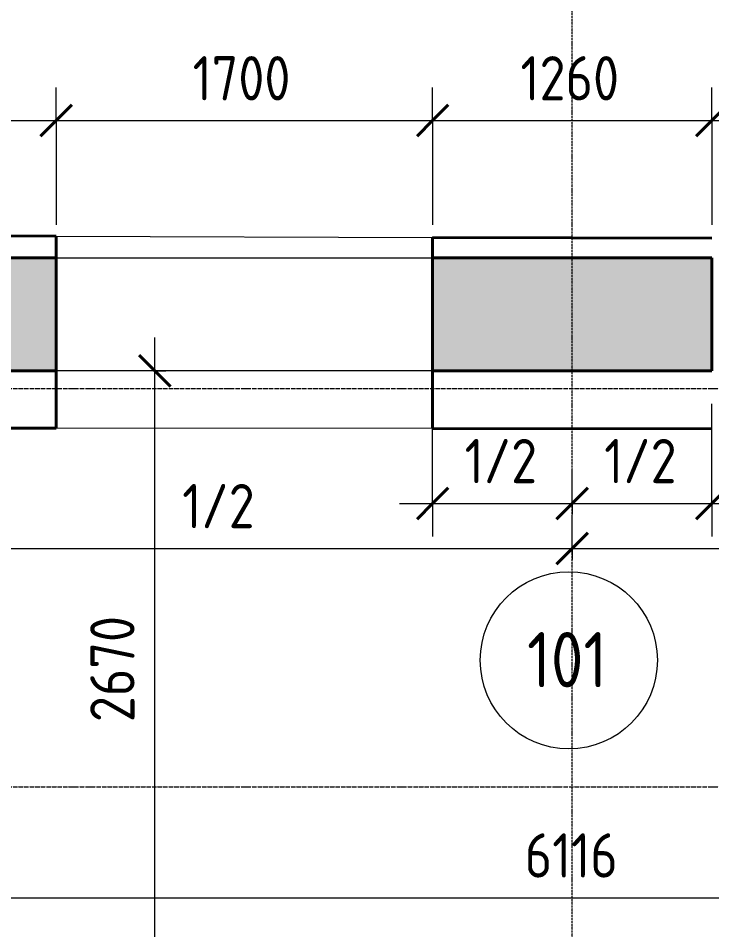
# Model space of a CAD drawing. Header units: millimetres. Extents: x -11886 to 68941, y -8130 to 45506.
# Drawn here: x 22621 to 25752, y -339 to 3779 of the extents above; entities that cross this region are included whole.
import ezdxf

# ---------------------------------------------------------------- set-up
doc = ezdxf.new("R2010")
doc.units = ezdxf.units.MM
doc.linetypes.add('ADSK_Линия сетки', pattern=[25, 20, -2.5, 0, -2.5])
doc.linetypes.add('ADSK_Осевая', pattern=[14, 10, -2, 0, -2])
doc.layers.add('Линии', color=7, linetype='Continuous', lineweight=9, true_color=0x00a600)
doc.layers.add('Стены разрез', color=7, linetype='Continuous', lineweight=40, true_color=0xbb5389)
for name, color, linetype, lineweight in [('Марки помещений', 7, 'Continuous', 20), ('Оси', 7, 'Continuous', 9), ('Размеры', 7, 'Continuous', 9), ('Размеры-100', 7, 'Continuous', 9), ('Стены', 7, 'Continuous', 18), ('Стены наружные', 7, 'Continuous', 18)]:
    doc.layers.add(name, color=color, linetype=linetype, lineweight=lineweight)
doc.styles.add('GOST Common_1', font='GOST_Common.ttf', dxfattribs={"width": 0.9, "height": 200})
doc.styles.add('GOST Common_2', font='GOST_Common.ttf', dxfattribs={"width": 0.9, "height": 250})
doc.dimstyles.new('ADSK_Основной_2_мм_Округление_до_1_мм_2', dxfattribs={"dimscale": 304.8, "dimtxt": 201.142999, "dimasz": 0.463911, "dimexe": 0.492126, "dimexo": 0.492126, "dimgap": 0.098425, "dimtad": 1, "dimdec": 0, "dimdsep": 46, "dimtxsty": 'GOST Common_1', "dimblk1": 'OBLIQUE', "dimblk2": 'OBLIQUE', "dimsah": 1, "dimcen": 0.09, "dimdle": 0.492126, "dimazin": 2, "dimtfac": 1, "dimtdec": 4, "dimtix": 1, "dimtmove": 0, "dimatfit": 3, "dimfxl": 1, "dimtvp": 1, "dimtolj": 1, "dimtzin": 0, "dimlwd": 20, "dimlwe": 20, "dimarcsym": 2})
doc.dimstyles.new('ADSK_Основной_2_мм_Округление_до_1_мм_3', dxfattribs={"dimscale": 304.8, "dimtxt": 201.142999, "dimasz": 0.463911, "dimexe": 0.492126, "dimexo": 0.492126, "dimgap": 0.098425, "dimtad": 1, "dimdec": 0, "dimdsep": 46, "dimtxsty": 'GOST Common_1', "dimblk1": 'OBLIQUE', "dimblk2": 'OBLIQUE', "dimsah": 1, "dimcen": 0.09, "dimdle": 0.492126, "dimazin": 2, "dimtfac": 1, "dimtdec": 4, "dimtix": 1, "dimtmove": 0, "dimatfit": 3, "dimfxl": 1, "dimtvp": 1, "dimtolj": 1, "dimtzin": 0, "dimlwd": 20, "dimlwe": 20, "dimarcsym": 2})

# ---------------------------------------------------------------- blocks, each defined once
blk = doc.blocks.new('Существующие стены 1 эт - Существующие стены 1 эт-653793-01 План 1-го этажа кладочный')
at = {"layer": 'Стены', "color": 243, "true_color": 0xbb5389}
for p, q in [((22792.4, 2795), (24492.4, 2789.3)), ((22792.4, 2795), (22792.4, 2696.5)), ((24492.4, 2696.5), (24492.4, 2789.3)), ((22792.4, 2186.5), (22792.4, 1926.7)), ((24492.4, 1925.5), (24492.4, 2186.5)), ((24492.4, 1925.5), (22792.4, 1926.7))]:
    blk.add_line(p, q, dxfattribs=at)
at = {"layer": 'Стены разрез'}
for p, q in [((22792.4, 2795), (21765.6, 2798.4)), ((22792.4, 1926.7), (22792.4, 2795)), ((25752.4, 2785), (24492.4, 2789.3)), ((24492.4, 1925.5), (24492.4, 2789.3)), ((22792.4, 1926.7), (21703.7, 1927.5)), ((25752.4, 1924.7), (24492.4, 1925.5))]:
    blk.add_line(p, q, dxfattribs=at)
blk = doc.blocks.new('ADSK_Марка_Помещение_ОдноЗначение - Номер-247393-01 План 1-го этажа кладочный')
at = {"layer": 'Марки помещений'}
blk.add_circle((0, 0), 4, dxfattribs=at)
blk = doc.blocks.new('DIMBLOCK396-01 План 1-го этажа кладочный')
at = {"layer": 'Размеры-100', "lineweight": 20, "transparency": 16777216}
for p, q in [((21763.7, 3316.9), (21763.7, 3466.9)), ((22792.4, 3316.9), (22792.4, 3466.9)), ((21763.7, 3316.9), (22792.4, 3316.9)), ((21763.7, 3316.9), (21763.7, 3006.5)), ((22792.4, 3316.9), (22792.4, 2846.5))]:
    blk.add_line(p, q, dxfattribs=at)
at = {"layer": 'Размеры-100', "lineweight": 40, "transparency": 16777216}
for p, q in [((21763.7, 3316.9), (21834.4, 3387.6)), ((22792.4, 3316.9), (22863.1, 3387.6)), ((21763.7, 3316.9), (21693, 3246.2)), ((22792.4, 3316.9), (22721.7, 3246.2))]:
    blk.add_line(p, q, dxfattribs=at)
at = {"layer": 'Размеры-100', "color": 0, "lineweight": 20, "transparency": 16777216, "insert": (22044.6, 3608.3), "char_height": 200, "width": 560.473, "attachment_point": 1, "line_spacing_factor": 1.022761, "style": 'GOST Common_1'}
blk.add_mtext('1029', dxfattribs=at)
blk = doc.blocks.new('_Oblique')
at = {"color": 0, "linetype": 'ByBlock', "lineweight": -2}
blk.add_line((-0.5, -0.5), (0.5, 0.5), dxfattribs=at)
blk = doc.blocks.new('DIMBLOCK397-01 План 1-го этажа кладочный')
at = {"layer": 'Размеры-100', "lineweight": 20, "transparency": 16777216}
for p, q in [((22792.4, 3316.9), (22792.4, 3466.9)), ((24492.4, 3316.9), (24492.4, 3466.9)), ((22792.4, 3316.9), (24492.4, 3316.9)), ((22792.4, 3316.9), (22792.4, 2846.5)), ((24492.4, 3316.9), (24492.4, 2846.5))]:
    blk.add_line(p, q, dxfattribs=at)
at = {"layer": 'Размеры-100', "lineweight": 40, "transparency": 16777216}
for p, q in [((22792.4, 3316.9), (22863.1, 3387.6)), ((24492.4, 3316.9), (24563.1, 3387.6)), ((22792.4, 3316.9), (22721.7, 3246.2)), ((24492.4, 3316.9), (24421.7, 3246.2))]:
    blk.add_line(p, q, dxfattribs=at)
at = {"layer": 'Размеры-100', "color": 0, "lineweight": 20, "transparency": 16777216, "insert": (23408.9, 3608.3), "char_height": 200, "width": 560.473, "attachment_point": 1, "line_spacing_factor": 1.022761, "style": 'GOST Common_1'}
blk.add_mtext('1700', dxfattribs=at)
blk = doc.blocks.new('DIMBLOCK398-01 План 1-го этажа кладочный')
at = {"layer": 'Размеры-100', "lineweight": 20, "transparency": 16777216}
for p, q in [((24492.4, 3316.9), (24492.4, 3466.9)), ((25752.4, 3316.9), (25752.4, 3466.9)), ((24492.4, 3316.9), (25752.4, 3316.9)), ((24492.4, 3316.9), (24492.4, 2846.5)), ((25752.4, 3316.9), (25752.4, 2846.5))]:
    blk.add_line(p, q, dxfattribs=at)
at = {"layer": 'Размеры-100', "lineweight": 40, "transparency": 16777216}
for p, q in [((24492.4, 3316.9), (24563.1, 3387.6)), ((25752.4, 3316.9), (25823.1, 3387.6)), ((24492.4, 3316.9), (24421.7, 3246.2)), ((25752.4, 3316.9), (25681.7, 3246.2))]:
    blk.add_line(p, q, dxfattribs=at)
at = {"layer": 'Размеры-100', "color": 0, "lineweight": 20, "transparency": 16777216, "insert": (24888.9, 3608.3), "char_height": 200, "width": 560.473, "attachment_point": 1, "line_spacing_factor": 1.022761, "style": 'GOST Common_1'}
blk.add_mtext('1260', dxfattribs=at)
blk = doc.blocks.new('DIMBLOCK399-01 План 1-го этажа кладочный')
at = {"layer": 'Размеры-100', "lineweight": 20, "transparency": 16777216}
for p, q in [((25752.4, 3316.9), (25752.4, 3466.9)), ((27452.4, 3316.9), (27452.4, 3466.9)), ((25752.4, 3316.9), (27452.4, 3316.9)), ((25752.4, 3316.9), (25752.4, 2846.5)), ((27452.4, 3316.9), (27452.4, 2846.5))]:
    blk.add_line(p, q, dxfattribs=at)
at = {"layer": 'Размеры-100', "lineweight": 40, "transparency": 16777216}
for p, q in [((25752.4, 3316.9), (25823.1, 3387.6)), ((27452.4, 3316.9), (27523.1, 3387.6)), ((25752.4, 3316.9), (25681.7, 3246.2)), ((27452.4, 3316.9), (27381.7, 3246.2))]:
    blk.add_line(p, q, dxfattribs=at)
at = {"layer": 'Размеры-100', "color": 0, "lineweight": 20, "transparency": 16777216, "insert": (26368.9, 3608.3), "char_height": 200, "width": 560.473, "attachment_point": 1, "line_spacing_factor": 1.022761, "style": 'GOST Common_1'}
blk.add_mtext('1700', dxfattribs=at)
blk = doc.blocks.new('DIMBLOCK690-01 План 1-го этажа кладочный')
at = {"layer": 'Размеры-100', "lineweight": 20, "transparency": 16777216}
for p, q in [((22064.4, -194.8), (22064.4, -44.8)), ((28180.4, -194.8), (28180.4, -44.8)), ((22064.4, -194.8), (28180.4, -194.8)), ((22064.4, -194.8), (22064.4, -244.8)), ((28180.4, -194.8), (28180.4, -244.8))]:
    blk.add_line(p, q, dxfattribs=at)
at = {"layer": 'Размеры-100', "lineweight": 40, "transparency": 16777216}
for p, q in [((22064.4, -194.8), (22135.1, -124.1)), ((28180.4, -194.8), (28251.1, -124.1)), ((22064.4, -194.8), (21993.7, -265.5)), ((28180.4, -194.8), (28109.7, -265.5))]:
    blk.add_line(p, q, dxfattribs=at)
at = {"layer": 'Размеры-100', "color": 0, "lineweight": 20, "transparency": 16777216, "insert": (24907.7, 96.6), "char_height": 200, "width": 515.472, "attachment_point": 1, "line_spacing_factor": 1.022761, "style": 'GOST Common_1'}
blk.add_mtext('6116', dxfattribs=at)
blk = doc.blocks.new('DIMBLOCK698-01 План 1-го этажа кладочный')
at = {"layer": 'Размеры-100', "lineweight": 20, "transparency": 16777216}
for p, q in [((23237.8, -483.5), (23237.8, 2336.5)), ((23237.8, 2186.5), (23087.8, 2186.5)), ((23237.8, 2186.5), (23287.8, 2186.5)), ((23237.8, -483.5), (23087.8, -483.5)), ((23237.8, -483.5), (23287.8, -483.5))]:
    blk.add_line(p, q, dxfattribs=at)
at = {"layer": 'Размеры-100', "lineweight": 40, "transparency": 16777216}
for p, q in [((23237.8, 2186.5), (23167.1, 2257.2)), ((23237.8, 2186.5), (23308.5, 2115.8)), ((23237.8, -483.5), (23167.1, -412.8)), ((23237.8, -483.5), (23308.5, -554.2))]:
    blk.add_line(p, q, dxfattribs=at)
at = {"layer": 'Размеры-100', "color": 0, "lineweight": 20, "transparency": 16777216, "insert": (22946.4, 599.2), "char_height": 200, "width": 605.475, "attachment_point": 1, "rotation": 90, "line_spacing_factor": 1.022761, "style": 'GOST Common_1'}
blk.add_mtext('2670', dxfattribs=at)
blk = doc.blocks.new('DIMBLOCK715-01 План 1-го этажа кладочный')
at = {"layer": 'Размеры-100', "lineweight": 20, "transparency": 16777216}
for p, q in [((21942.4, 1383.9), (21942.4, 1533.9)), ((25122.4, 1383.9), (25122.4, 1533.9)), ((21792.4, 1383.9), (25122.4, 1383.9)), ((21942.4, 1383.9), (21942.4, 1333.8)), ((25122.4, 1383.9), (25122.4, 1333.8))]:
    blk.add_line(p, q, dxfattribs=at)
at = {"layer": 'Размеры-100', "lineweight": 40, "transparency": 16777216}
for p, q in [((21942.4, 1383.9), (22013.1, 1454.6)), ((25122.4, 1383.9), (25193.1, 1454.6)), ((21942.4, 1383.9), (21871.7, 1313.2)), ((25122.4, 1383.9), (25051.7, 1313.2))]:
    blk.add_line(p, q, dxfattribs=at)
at = {"layer": 'Размеры-100', "color": 0, "lineweight": 20, "transparency": 16777216, "insert": (23362, 1675.2), "char_height": 200, "width": 409.104, "attachment_point": 1, "line_spacing_factor": 1.022761, "style": 'GOST Common_1'}
blk.add_mtext('1/2', dxfattribs=at)
blk = doc.blocks.new('DIMBLOCK716-01 План 1-го этажа кладочный')
at = {"layer": 'Размеры-100', "lineweight": 20, "transparency": 16777216}
for p, q in [((25122.4, 1383.9), (25122.4, 1533.9)), ((28302.4, 1383.9), (28302.4, 1533.9)), ((25122.4, 1383.9), (28452.4, 1383.9)), ((25122.4, 1383.9), (25122.4, 1333.8)), ((28302.4, 1383.9), (28302.4, 1333.8))]:
    blk.add_line(p, q, dxfattribs=at)
at = {"layer": 'Размеры-100', "lineweight": 40, "transparency": 16777216}
for p, q in [((25122.4, 1383.9), (25193.1, 1454.6)), ((28302.4, 1383.9), (28373.1, 1454.6)), ((25122.4, 1383.9), (25051.7, 1313.2)), ((28302.4, 1383.9), (28231.7, 1313.2))]:
    blk.add_line(p, q, dxfattribs=at)
at = {"layer": 'Размеры-100', "color": 0, "lineweight": 20, "transparency": 16777216, "insert": (26542, 1675.2), "char_height": 200, "width": 409.104, "attachment_point": 1, "line_spacing_factor": 1.022761, "style": 'GOST Common_1'}
blk.add_mtext('1/2', dxfattribs=at)
blk = doc.blocks.new('DIMBLOCK717-01 План 1-го этажа кладочный')
at = {"layer": 'Размеры-100', "lineweight": 20, "transparency": 16777216}
for p, q in [((24492.4, 1587.2), (24492.4, 2036.5)), ((25122.4, 1587.2), (25122.4, 1737.2)), ((24342.4, 1587.2), (25122.4, 1587.2)), ((24492.4, 1587.2), (24492.4, 1437.2)), ((25122.4, 1587.2), (25122.4, 1537.2))]:
    blk.add_line(p, q, dxfattribs=at)
at = {"layer": 'Размеры-100', "lineweight": 40, "transparency": 16777216}
for p, q in [((24492.4, 1587.2), (24563.1, 1657.9)), ((25122.4, 1587.2), (25193.1, 1657.9)), ((24492.4, 1587.2), (24421.7, 1516.5)), ((25122.4, 1587.2), (25051.7, 1516.5))]:
    blk.add_line(p, q, dxfattribs=at)
at = {"layer": 'Размеры-100', "color": 0, "lineweight": 20, "transparency": 16777216, "insert": (24637, 1878.6), "char_height": 200, "width": 409.104, "attachment_point": 1, "line_spacing_factor": 1.022761, "style": 'GOST Common_1'}
blk.add_mtext('1/2', dxfattribs=at)
blk = doc.blocks.new('DIMBLOCK718-01 План 1-го этажа кладочный')
at = {"layer": 'Размеры-100', "lineweight": 20, "transparency": 16777216}
for p, q in [((25752.4, 1587.2), (25752.4, 2036.5)), ((25122.4, 1587.2), (25122.4, 1737.2)), ((25122.4, 1587.2), (25902.4, 1587.2)), ((25122.4, 1587.2), (25122.4, 1537.2)), ((25752.4, 1587.2), (25752.4, 1437.2))]:
    blk.add_line(p, q, dxfattribs=at)
at = {"layer": 'Размеры-100', "lineweight": 40, "transparency": 16777216}
for p, q in [((25122.4, 1587.2), (25193.1, 1657.9)), ((25752.4, 1587.2), (25823.1, 1657.9)), ((25122.4, 1587.2), (25051.7, 1516.5)), ((25752.4, 1587.2), (25681.7, 1516.5))]:
    blk.add_line(p, q, dxfattribs=at)
at = {"layer": 'Размеры-100', "color": 0, "lineweight": 20, "transparency": 16777216, "insert": (25267, 1878.6), "char_height": 200, "width": 409.104, "attachment_point": 1, "line_spacing_factor": 1.022761, "style": 'GOST Common_1'}
blk.add_mtext('1/2', dxfattribs=at)

msp = doc.modelspace()

# ---------------------------------------------------------------- hatches: boundary and pattern name
at = {"layer": 'Стены наружные', "true_color": 0xc0c0c0}
h = msp.add_hatch(color=9, dxfattribs=at)
h.paths.add_polyline_path([(42036.9, 2186.5), (42036.9, 2696.5), (41519.9, 2696.5), (41520.8, 2186.5), (41761, 2186.5)])
h.paths.add_polyline_path([(35863.5, 2186.5), (36852.8, 2186.5), (36852.8, 2696.5), (35863.5, 2696.5), (35863.5, 2193.6)])
h.paths.add_polyline_path([(33057.8, 2186.5), (34043.5, 2186.5), (34043.5, 2696.5), (33056, 2696.5), (33056, 2186.5)])
h.paths.add_polyline_path([(38673.7, 2186.5), (39699.9, 2186.5), (39699.9, 2696.5), (38672.8, 2696.5), (38672.8, 2186.5)])
h.paths.add_polyline_path([(31236, 2186.5), (31236, 2696.5), (30252.7, 2696.5), (30252.7, 2186.5), (31144.8, 2186.5)])
h.paths.add_polyline_path([(28432.7, 2186.5), (28432.7, 2696.5), (27452.4, 2696.5), (27452.4, 2186.5), (28180.4, 2186.5)])
h.paths.add_polyline_path([(25752.4, 2186.5), (25752.4, 2696.5), (24492.4, 2696.5), (24492.4, 2186.5), (24875, 2186.5)])
h.paths.add_polyline_path([(22792.4, 2186.5), (22792.4, 2696.5), (21763.7, 2696.5), (21764.2, 2186.5), (22227, 2186.5)])
h.paths.add_polyline_path([(18917.7, 2186.5), (19943.7, 2186.5), (19943.7, 2696.5), (18917.7, 2696.5), (18917.7, 2400.2)])
h.paths.add_polyline_path([(16107.5, 2186.5), (17097.7, 2186.5), (17097.7, 2696.5), (16107.5, 2696.5), (16107.5, 2245.3)])
h.paths.add_polyline_path([(8340.2, 2186.5), (8695.9, 2186.5), (8695.9, 2696.5), (8273, 2696.1), (8273, 2186.5)])
h.paths.add_polyline_path([(13310.9, 2186.5), (14287.5, 2186.5), (14287.5, 2696.5), (13310.9, 2696.5), (13310.9, 2255.1)])
h.paths.add_polyline_path([(11490.9, 2186.5), (11490.6, 2696.5), (10515.9, 2696.5), (10515.9, 2186.5), (11490.6, 2186.5)])

# ---------------------------------------------------------------- linework, layer by layer
at = {"layer": 'Линии', "linetype": 'ADSK_Осевая', "lineweight": 18}
msp.add_line((25122.4, -2481), (25122.4, 5019), dxfattribs=at)
at = {"layer": 'Оси', "linetype": 'ADSK_Линия сетки'}
for p, q in [((-11086.2, 2106.8), (57141.7, 2106.8)), ((-11086.2, 306.8), (57141.7, 306.8))]:
    msp.add_line(p, q, dxfattribs=at)
at = {"layer": 'Стены наружные', "lineweight": 40}
for p, q in [((22792.4, 2696.5), (21763.7, 2696.5)), ((22792.4, 2186.5), (22792.4, 2696.5)), ((25752.4, 2696.5), (24492.4, 2696.5)), ((24492.4, 2696.5), (24492.4, 2186.5)), ((25752.4, 2186.5), (25752.4, 2696.5)), ((21763.7, 2186.5), (22792.4, 2186.5)), ((24492.4, 2186.5), (25752.4, 2186.5))]:
    msp.add_line(p, q, dxfattribs=at)
at = {"layer": 'Стены наружные'}
for p, q in [((22792.4, 2696.5), (24492.4, 2696.5)), ((24492.4, 2186.5), (22792.4, 2186.5))]:
    msp.add_line(p, q, dxfattribs=at)

# ---------------------------------------------------------------- block references
at = {"layer": 'Марки помещений', "xscale": 99.99999999999993, "yscale": 99.99999999999993, "zscale": 99.99999999999993}
msp.add_blockref('ADSK_Марка_Помещение_ОдноЗначение - Номер-247393-01 План 1-го этажа кладочный', (25107.1, 878.5), dxfattribs=at)
at = {"layer": 'Стены разрез'}
msp.add_blockref('Существующие стены 1 эт - Существующие стены 1 эт-653793-01 План 1-го этажа кладочный', (0, 0), dxfattribs=at)

# ---------------------------------------------------------------- texts
at = {"layer": 'Марки помещений', "lineweight": 9, "insert": (24918.6, 1006.2), "char_height": 250, "width": 468.987, "attachment_point": 1, "style": 'GOST Common_2'}
msp.add_mtext('101', dxfattribs=at)

# ---------------------------------------------------------------- dimensions: what is measured, and where the dimension line sits
at = {"layer": 'Размеры', "lineweight": 20}
for base, p1, p2, dimstyle, override, picture, middle in [((22792.4, 3316.9), (21763.7, 2856.5), (22792.4, 2696.5), 'ADSK_Основной_2_мм_Округление_до_1_мм_2', {"dimpost": '<>', "dimfxl": 1041.071932}, 'DIMBLOCK396-01 План 1-го этажа кладочный', (22278.1, 3446.9)), ((24492.4, 3316.9), (22792.4, 2696.5), (24492.4, 2696.5), 'ADSK_Основной_2_мм_Округление_до_1_мм_2', {"dimpost": '<>', "dimfxl": 1700}, 'DIMBLOCK397-01 План 1-го этажа кладочный', (23642.4, 3446.9)), ((25752.4, 3316.9), (24492.4, 2696.5), (25752.4, 2696.5), 'ADSK_Основной_2_мм_Округление_до_1_мм_2', {"dimpost": '<>', "dimfxl": 1260}, 'DIMBLOCK398-01 План 1-го этажа кладочный', (25122.4, 3446.9)), ((27452.4, 3316.9), (25752.4, 2696.5), (27452.4, 2696.5), 'ADSK_Основной_2_мм_Округление_до_1_мм_2', {"dimpost": '<>', "dimfxl": 1700}, 'DIMBLOCK399-01 План 1-го этажа кладочный', (26602.4, 3446.9)), ((28180.4, -194.8), (22064.4, -94.8), (28180.4, -94.8), 'ADSK_Основной_2_мм_Округление_до_1_мм_3', {"dimpost": '<>', "dimfxl": 6116}, 'DIMBLOCK690-01 План 1-го этажа кладочный', (25122.4, -64.8))]:
    dim = msp.add_linear_dim(base=base, p1=p1, p2=p2, dimstyle=dimstyle, override=override, dxfattribs=at)
    dim.commit()
    dim.dimension.update_dxf_attribs({"geometry": picture, "text_midpoint": middle})
dim = msp.add_linear_dim(base=(23237.8, 2186.5), p1=(23137.8, -483.5), p2=(23137.8, 2186.5), angle=90, dimstyle='ADSK_Основной_2_мм_Округление_до_1_мм_3', override={"dimpost": '<>', "dimfxl": 2670}, dxfattribs=at)
dim.commit()
dim.dimension.update_dxf_attribs({"geometry": 'DIMBLOCK698-01 План 1-го этажа кладочный', "text_midpoint": (23107.8, 851.5)})
for base, p1, p2, override, picture, middle in [((25122.4, 1587.2), (24492.4, 2186.5), (25122.4, 1687.2), {"dimpost": '<>', "dimfxl": 803.862001}, 'DIMBLOCK717-01 План 1-го этажа кладочный', (24807.4, 1717.2)), ((25752.4, 1587.2), (25122.4, 1687.2), (25752.4, 2186.5), {"dimpost": '<>', "dimfxl": 803.862001}, 'DIMBLOCK718-01 План 1-го этажа кладочный', (25437.4, 1717.2)), ((25122.4, 1383.9), (21942.4, 1483.8), (25122.4, 1483.8), {"dimpost": '<>', "dimfxl": 3180}, 'DIMBLOCK715-01 План 1-го этажа кладочный', (23532.4, 1513.9)), ((28302.4, 1383.9), (25122.4, 1483.8), (28302.4, 1483.8), {"dimpost": '<>', "dimfxl": 3180}, 'DIMBLOCK716-01 План 1-го этажа кладочный', (26712.4, 1513.9))]:
    dim = msp.add_linear_dim(base=base, p1=p1, p2=p2, text='1/2', dimstyle='ADSK_Основной_2_мм_Округление_до_1_мм_3', override=override, dxfattribs=at)
    dim.commit()
    dim.dimension.update_dxf_attribs({"geometry": picture, "text_midpoint": middle})

doc.saveas('drawing.dxf')
